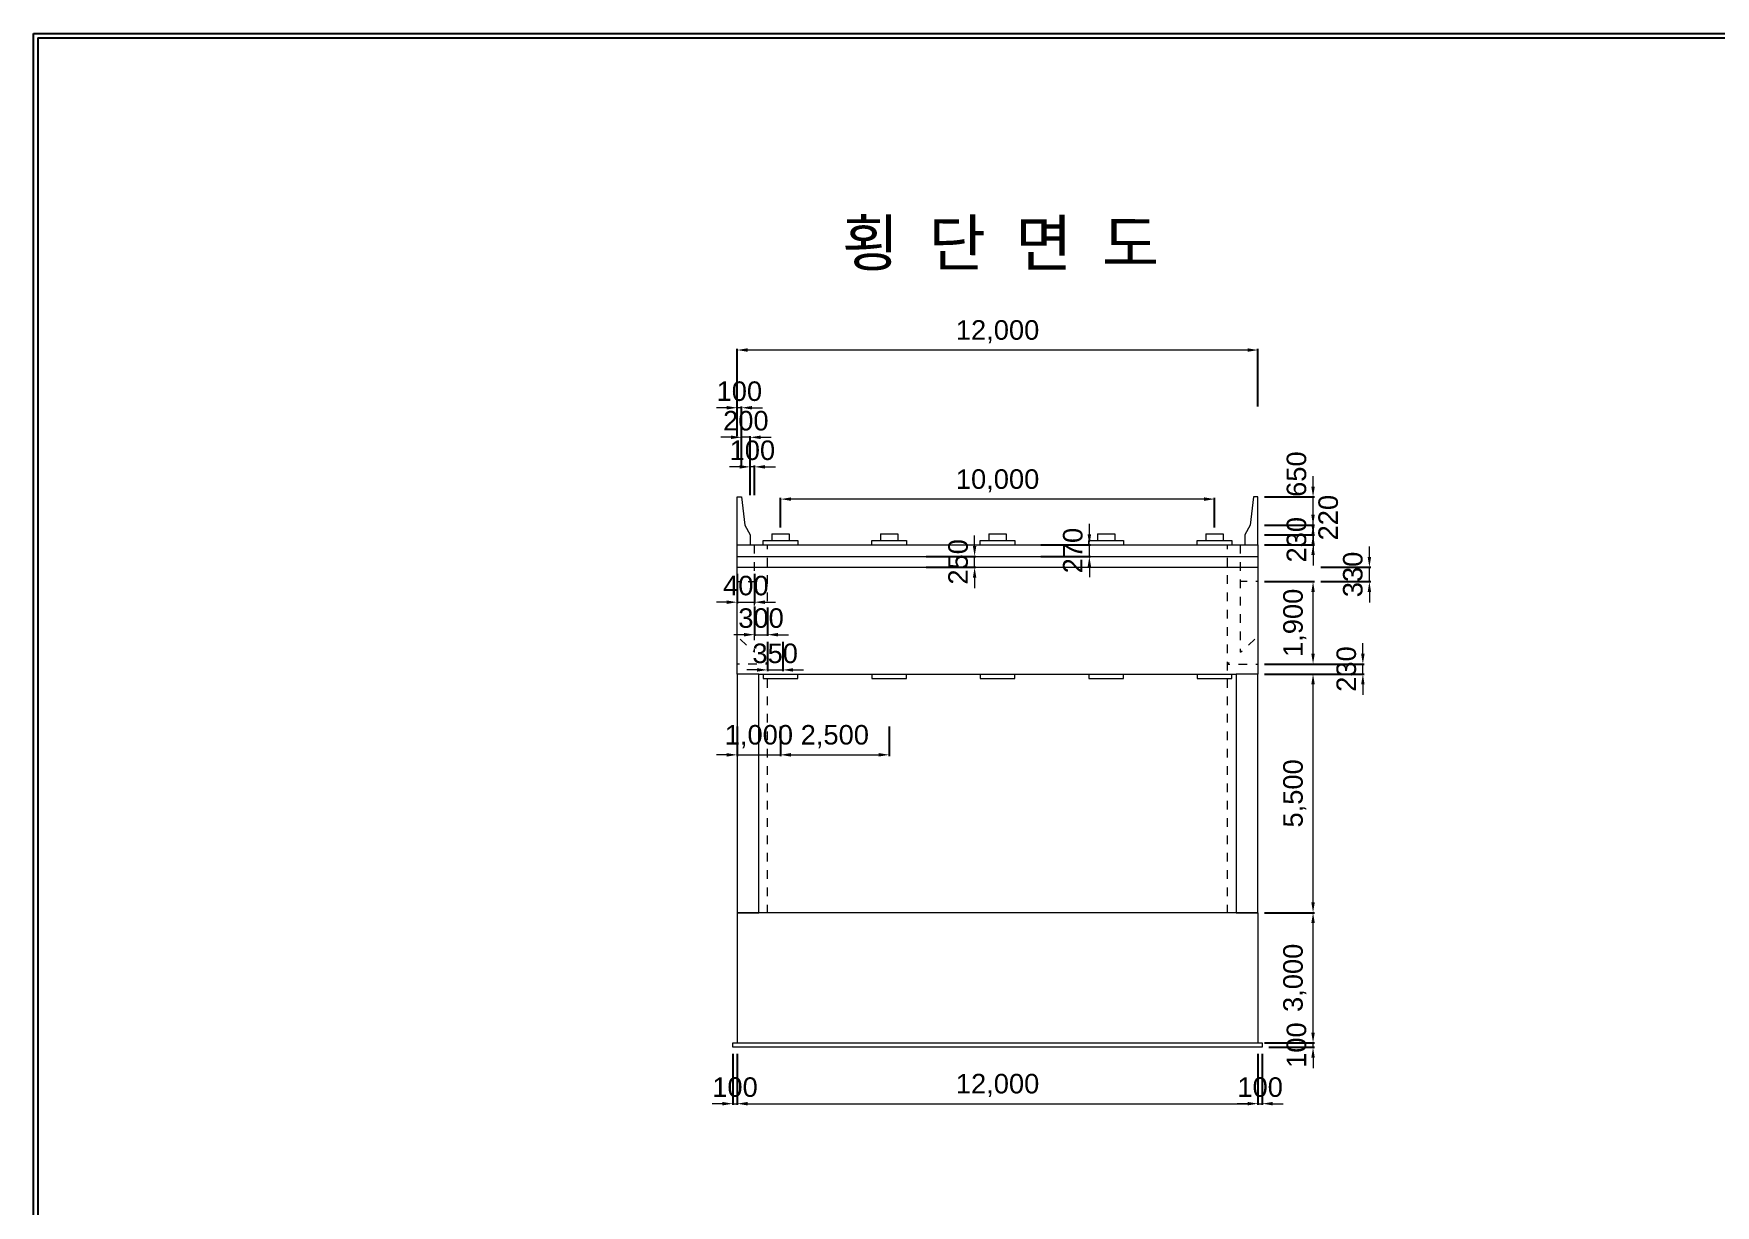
# Model space of a CAD drawing. Header units: metres. Extents: x -5059821 to -4982321, y -15782685 to -15728685.
# Drawn here: x -5059821 to -5021071, y -15755685 to -15728685 of the extents above; entities that cross this region are included whole.
import ezdxf
from ezdxf.enums import TextEntityAlignment as Align

# ---------------------------------------------------------------- set-up
doc = ezdxf.new("R2010")
doc.units = ezdxf.units.M
doc.header["$MEASUREMENT"] = 0
doc.layers.get('Defpoints').update_dxf_attribs({"lineweight": 0})
for name, color, linetype, lineweight in [('A-DIM01', 1, 'Continuous', 0), ('Concrete', 4, 'Continuous', 0), ('Shoe', 5, 'Continuous', 0), ('Text', 3, 'Continuous', 0)]:
    doc.layers.add(name, color=color, linetype=linetype, lineweight=lineweight)
doc.styles.get("Standard").update_dxf_attribs({"font": '', "height": 5})
doc.styles.add('style2', font='arial.ttf')
doc.styles.add('돋움', font='')
doc.styles.get('Standard').set_extended_font_data('GulimChe')
doc.styles.get('돋움').set_extended_font_data('Dotum')
doc.dimstyles.new('DIM01', dxfattribs={"dimtxt": 3.5, "dimasz": 0.8, "dimexe": 2, "dimexo": 10, "dimgap": 1.25, "dimtad": 1, "dimdec": 0, "dimzin": 0, "dimtxsty": '돋움', "dimcen": 0.09, "dimclrd": 1, "dimclre": 1, "dimclrt": 256, "dimadec": 0, "dimazin": 0, "dimtfac": 0.072, "dimtdec": 0, "dimtix": 1, "dimtmove": 2, "dimatfit": 3, "dimfxl": 1, "dimtolj": 1, "dimtzin": 0, "dimlwd": -1, "dimarcsym": 0})

# ---------------------------------------------------------------- blocks, each defined once
blk = doc.blocks.new('*D73')
at = {"layer": 'A-DIM01', "color": 1, "lineweight": -2}
for p, q in [((-5043610, -15744654), (-5043610, -15745334)), ((-5042610, -15744653), (-5042610, -15745334))]:
    blk.add_line(p, q, dxfattribs=at)
at = {"layer": 'A-DIM01', "color": 1}
for p, q in [((-5043850, -15745304), (-5044090, -15745304)), ((-5043610, -15745304), (-5042610, -15745304)), ((-5042370, -15745304), (-5042130, -15745304))]:
    blk.add_line(p, q, dxfattribs=at)
for points in [[(-5043850, -15745264), (-5043850, -15745344), (-5043610, -15745304)], [(-5042370, -15745264), (-5042370, -15745344), (-5042610, -15745304)]]:
    blk.add_solid(points, dxfattribs=at)
at = {"layer": 'Defpoints', "color": 0}
for p in [(-5043610, -15744504), (-5042610, -15744503), (-5042610, -15745304)]:
    blk.add_point(p, dxfattribs=at)
at = {"layer": 'A-DIM01', "color": 7, "insert": (-5043110, -15744883), "char_height": 450, "attachment_point": 5, "style": 'style2'}
blk.add_mtext('\\A1;1,000', dxfattribs=at)
blk = doc.blocks.new('*D75')
at = {"layer": 'A-DIM01', "color": 1, "lineweight": -2}
for p, q in [((-5042610, -15744653), (-5042610, -15745333)), ((-5040110, -15744653), (-5040110, -15745333))]:
    blk.add_line(p, q, dxfattribs=at)
at = {"layer": 'A-DIM01', "color": 1}
blk.add_line((-5042370, -15745303), (-5040350, -15745303), dxfattribs=at)
for points in [[(-5042370, -15745263), (-5042370, -15745343), (-5042610, -15745303)], [(-5040350, -15745263), (-5040350, -15745343), (-5040110, -15745303)]]:
    blk.add_solid(points, dxfattribs=at)
at = {"layer": 'Defpoints', "color": 0}
for p in [(-5042610, -15744503), (-5040110, -15744503), (-5040110, -15745303)]:
    blk.add_point(p, dxfattribs=at)
at = {"layer": 'A-DIM01', "color": 7, "insert": (-5041360, -15744883), "char_height": 450, "attachment_point": 5, "style": 'style2'}
blk.add_mtext('\\A1;2,500', dxfattribs=at)
blk = doc.blocks.new('*D77')
at = {"layer": 'A-DIM01', "color": 1, "lineweight": -2}
for p, q in [((-5042910, -15742697), (-5042910, -15743377)), ((-5042560, -15742697), (-5042560, -15743377))]:
    blk.add_line(p, q, dxfattribs=at)
at = {"layer": 'A-DIM01', "color": 1}
for p, q in [((-5043150, -15743347), (-5043390, -15743347)), ((-5042910, -15743347), (-5042560, -15743347)), ((-5042320, -15743347), (-5042080, -15743347))]:
    blk.add_line(p, q, dxfattribs=at)
for points in [[(-5043150, -15743307), (-5043150, -15743387), (-5042910, -15743347)], [(-5042320, -15743307), (-5042320, -15743387), (-5042560, -15743347)]]:
    blk.add_solid(points, dxfattribs=at)
at = {"layer": 'Defpoints', "color": 0}
for p in [(-5042910, -15742547), (-5042560, -15742547), (-5042560, -15743347)]:
    blk.add_point(p, dxfattribs=at)
at = {"layer": 'A-DIM01', "color": 7, "insert": (-5042735, -15742968), "char_height": 450, "attachment_point": 5, "style": 'style2'}
blk.add_mtext('\\A1;350', dxfattribs=at)
blk = doc.blocks.new('*D79')
at = {"layer": 'A-DIM01', "color": 1, "lineweight": -2}
for p, q in [((-5043210, -15741885), (-5043210, -15742565)), ((-5042910, -15741912), (-5042910, -15742565))]:
    blk.add_line(p, q, dxfattribs=at)
at = {"layer": 'A-DIM01', "color": 1}
for p, q in [((-5043450, -15742535), (-5043690, -15742535)), ((-5043210, -15742535), (-5042910, -15742535)), ((-5042670, -15742535), (-5042430, -15742535))]:
    blk.add_line(p, q, dxfattribs=at)
for points in [[(-5043450, -15742495), (-5043450, -15742575), (-5043210, -15742535)], [(-5042670, -15742495), (-5042670, -15742575), (-5042910, -15742535)]]:
    blk.add_solid(points, dxfattribs=at)
at = {"layer": 'Defpoints', "color": 0}
for p in [(-5043210, -15741735), (-5042910, -15741762), (-5042910, -15742535)]:
    blk.add_point(p, dxfattribs=at)
at = {"layer": 'A-DIM01', "color": 7, "insert": (-5043060, -15742155), "char_height": 450, "attachment_point": 5, "style": 'style2'}
blk.add_mtext('\\A1;300', dxfattribs=at)
blk = doc.blocks.new('*D81')
at = {"layer": 'A-DIM01', "color": 1, "lineweight": -2}
for p, q in [((-5043610, -15741136), (-5043610, -15741816)), ((-5043210, -15741132), (-5043210, -15741816))]:
    blk.add_line(p, q, dxfattribs=at)
at = {"layer": 'A-DIM01', "color": 1}
for p, q in [((-5043850, -15741786), (-5044090, -15741786)), ((-5043610, -15741786), (-5043210, -15741786)), ((-5042970, -15741786), (-5042730, -15741786))]:
    blk.add_line(p, q, dxfattribs=at)
for points in [[(-5043850, -15741746), (-5043850, -15741826), (-5043610, -15741786)], [(-5042970, -15741746), (-5042970, -15741826), (-5043210, -15741786)]]:
    blk.add_solid(points, dxfattribs=at)
at = {"layer": 'Defpoints', "color": 0}
for p in [(-5043610, -15740986), (-5043210, -15740982), (-5043210, -15741786)]:
    blk.add_point(p, dxfattribs=at)
at = {"layer": 'A-DIM01', "color": 7, "insert": (-5043410, -15741406), "char_height": 450, "attachment_point": 5, "style": 'style2'}
blk.add_mtext('\\A1;400', dxfattribs=at)
blk = doc.blocks.new('*D83')
at = {"layer": 'A-DIM01', "color": 1}
for p, q in [((-5043850, -15737306), (-5044090, -15737306)), ((-5043510, -15737306), (-5043610, -15737306)), ((-5043270, -15737306), (-5043030, -15737306))]:
    blk.add_line(p, q, dxfattribs=at)
at = {"layer": 'A-DIM01', "color": 1, "lineweight": -2}
for p, q in [((-5043610, -15737957), (-5043610, -15737276)), ((-5043510, -15737957), (-5043510, -15737276))]:
    blk.add_line(p, q, dxfattribs=at)
at = {"layer": 'A-DIM01', "color": 1}
for points in [[(-5043850, -15737266), (-5043850, -15737346), (-5043610, -15737306)], [(-5043270, -15737266), (-5043270, -15737346), (-5043510, -15737306)]]:
    blk.add_solid(points, dxfattribs=at)
at = {"layer": 'Defpoints', "color": 0}
for p in [(-5043610, -15737306), (-5043610, -15738107), (-5043510, -15738107)]:
    blk.add_point(p, dxfattribs=at)
at = {"layer": 'A-DIM01', "color": 7, "insert": (-5043560, -15736927), "char_height": 450, "attachment_point": 5, "style": 'style2'}
blk.add_mtext('\\A1;100', dxfattribs=at)
blk = doc.blocks.new('*D85')
at = {"layer": 'A-DIM01', "color": 1}
for p, q in [((-5043750, -15737987), (-5043990, -15737987)), ((-5043310, -15737987), (-5043510, -15737987)), ((-5043070, -15737987), (-5042830, -15737987))]:
    blk.add_line(p, q, dxfattribs=at)
at = {"layer": 'A-DIM01', "color": 1, "lineweight": -2}
for p, q in [((-5043510, -15738638), (-5043510, -15737957)), ((-5043310, -15738638), (-5043310, -15737957))]:
    blk.add_line(p, q, dxfattribs=at)
at = {"layer": 'A-DIM01', "color": 1}
for points in [[(-5043750, -15737947), (-5043750, -15738027), (-5043510, -15737987)], [(-5043070, -15737947), (-5043070, -15738027), (-5043310, -15737987)]]:
    blk.add_solid(points, dxfattribs=at)
at = {"layer": 'Defpoints', "color": 0}
for p in [(-5043510, -15737987), (-5043510, -15738788), (-5043310, -15738788)]:
    blk.add_point(p, dxfattribs=at)
at = {"layer": 'A-DIM01', "color": 7, "insert": (-5043410, -15737607), "char_height": 450, "attachment_point": 5, "style": 'style2'}
blk.add_mtext('\\A1;200', dxfattribs=at)
blk = doc.blocks.new('*D87')
at = {"layer": 'A-DIM01', "color": 1}
for p, q in [((-5043550, -15738668), (-5043790, -15738668)), ((-5043210, -15738668), (-5043310, -15738668)), ((-5042970, -15738668), (-5042730, -15738668))]:
    blk.add_line(p, q, dxfattribs=at)
at = {"layer": 'A-DIM01', "color": 1, "lineweight": -2}
for p, q in [((-5043310, -15739318), (-5043310, -15738638)), ((-5043210, -15739318), (-5043210, -15738638))]:
    blk.add_line(p, q, dxfattribs=at)
at = {"layer": 'A-DIM01', "color": 1}
for points in [[(-5043550, -15738628), (-5043550, -15738708), (-5043310, -15738668)], [(-5042970, -15738628), (-5042970, -15738708), (-5043210, -15738668)]]:
    blk.add_solid(points, dxfattribs=at)
at = {"layer": 'Defpoints', "color": 0}
for p in [(-5043310, -15738668), (-5043310, -15739468), (-5043210, -15739468)]:
    blk.add_point(p, dxfattribs=at)
at = {"layer": 'A-DIM01', "color": 7, "insert": (-5043260, -15738288), "char_height": 450, "attachment_point": 5, "style": 'style2'}
blk.add_mtext('\\A1;100', dxfattribs=at)
blk = doc.blocks.new('*D89')
at = {"layer": 'A-DIM01', "color": 1, "lineweight": -2}
for p, q in [((-5043610, -15737276), (-5043610, -15735946)), ((-5031610, -15737275), (-5031610, -15735946))]:
    blk.add_line(p, q, dxfattribs=at)
at = {"layer": 'A-DIM01', "color": 1}
blk.add_line((-5031850, -15735976), (-5043370, -15735976), dxfattribs=at)
for points in [[(-5043370, -15735936), (-5043370, -15736016), (-5043610, -15735976)], [(-5031850, -15735936), (-5031850, -15736016), (-5031610, -15735976)]]:
    blk.add_solid(points, dxfattribs=at)
at = {"layer": 'Defpoints', "color": 0}
for p in [(-5043610, -15735976), (-5043610, -15737426), (-5031610, -15737425)]:
    blk.add_point(p, dxfattribs=at)
at = {"layer": 'A-DIM01', "color": 7, "insert": (-5037610, -15735555), "char_height": 450, "attachment_point": 5, "style": 'style2'}
blk.add_mtext('\\A1;12,000', dxfattribs=at)
blk = doc.blocks.new('*D91')
at = {"layer": 'A-DIM01', "color": 1, "lineweight": -2}
for p, q in [((-5042610, -15740062), (-5042610, -15739381)), ((-5032610, -15740062), (-5032610, -15739381))]:
    blk.add_line(p, q, dxfattribs=at)
at = {"layer": 'A-DIM01', "color": 1}
blk.add_line((-5032850, -15739411), (-5042370, -15739411), dxfattribs=at)
for points in [[(-5042370, -15739371), (-5042370, -15739451), (-5042610, -15739411)], [(-5032850, -15739371), (-5032850, -15739451), (-5032610, -15739411)]]:
    blk.add_solid(points, dxfattribs=at)
at = {"layer": 'Defpoints', "color": 0}
for p in [(-5042610, -15739411), (-5042610, -15740212), (-5032610, -15740212)]:
    blk.add_point(p, dxfattribs=at)
at = {"layer": 'A-DIM01', "color": 7, "insert": (-5037610, -15738991), "char_height": 450, "attachment_point": 5, "style": 'style2'}
blk.add_mtext('\\A1;10,000', dxfattribs=at)
blk = doc.blocks.new('*D93')
at = {"layer": 'A-DIM01', "color": 1, "lineweight": -2}
for p, q in [((-5031460, -15743442), (-5030311, -15743442)), ((-5031460, -15748942), (-5030311, -15748942))]:
    blk.add_line(p, q, dxfattribs=at)
at = {"layer": 'A-DIM01', "color": 1}
blk.add_line((-5030341, -15748702), (-5030341, -15743682), dxfattribs=at)
for points in [[(-5030381, -15743682), (-5030301, -15743682), (-5030341, -15743442)], [(-5030381, -15748702), (-5030301, -15748702), (-5030341, -15748942)]]:
    blk.add_solid(points, dxfattribs=at)
at = {"layer": 'Defpoints', "color": 0}
for p in [(-5031610, -15743442), (-5030341, -15743442), (-5031610, -15748942)]:
    blk.add_point(p, dxfattribs=at)
at = {"layer": 'A-DIM01', "color": 7, "insert": (-5030762, -15746192), "char_height": 450, "attachment_point": 5, "rotation": 90, "style": 'style2'}
blk.add_mtext('\\A1;5,500', dxfattribs=at)
blk = doc.blocks.new('*D95')
at = {"layer": 'A-DIM01', "color": 1}
for p, q in [((-5029193, -15742972), (-5029193, -15742732)), ((-5029193, -15743442), (-5029193, -15743212)), ((-5029193, -15743682), (-5029193, -15743922))]:
    blk.add_line(p, q, dxfattribs=at)
at = {"layer": 'A-DIM01', "color": 1, "lineweight": -2}
for p, q in [((-5030311, -15743212), (-5029163, -15743212)), ((-5030311, -15743442), (-5029163, -15743442))]:
    blk.add_line(p, q, dxfattribs=at)
at = {"layer": 'A-DIM01', "color": 1}
for points in [[(-5029233, -15742972), (-5029153, -15742972), (-5029193, -15743212)], [(-5029233, -15743682), (-5029153, -15743682), (-5029193, -15743442)]]:
    blk.add_solid(points, dxfattribs=at)
at = {"layer": 'Defpoints', "color": 0}
for p in [(-5030461, -15743212), (-5029193, -15743212), (-5030461, -15743442)]:
    blk.add_point(p, dxfattribs=at)
at = {"layer": 'A-DIM01', "color": 7, "insert": (-5029573, -15743327), "char_height": 450, "attachment_point": 5, "rotation": 90, "style": 'style2'}
blk.add_mtext('\\A1;230', dxfattribs=at)
blk = doc.blocks.new('*D97')
at = {"layer": 'A-DIM01', "color": 1, "lineweight": -2}
for p, q in [((-5031460, -15741312), (-5030311, -15741312)), ((-5031460, -15743212), (-5030311, -15743212))]:
    blk.add_line(p, q, dxfattribs=at)
at = {"layer": 'A-DIM01', "color": 1}
blk.add_line((-5030341, -15742972), (-5030341, -15741552), dxfattribs=at)
for points in [[(-5030381, -15741552), (-5030301, -15741552), (-5030341, -15741312)], [(-5030381, -15742972), (-5030301, -15742972), (-5030341, -15743212)]]:
    blk.add_solid(points, dxfattribs=at)
at = {"layer": 'Defpoints', "color": 0}
for p in [(-5031610, -15741312), (-5030341, -15741312), (-5031610, -15743212)]:
    blk.add_point(p, dxfattribs=at)
at = {"layer": 'A-DIM01', "color": 7, "insert": (-5030762, -15742262), "char_height": 450, "attachment_point": 5, "rotation": 90, "style": 'style2'}
blk.add_mtext('\\A1;1,900', dxfattribs=at)
blk = doc.blocks.new('*D99')
at = {"layer": 'A-DIM01', "color": 1, "lineweight": -2}
for p, q in [((-5031460, -15748942), (-5030311, -15748942)), ((-5031460, -15751942), (-5030311, -15751942))]:
    blk.add_line(p, q, dxfattribs=at)
at = {"layer": 'A-DIM01', "color": 1}
blk.add_line((-5030341, -15751702), (-5030341, -15749182), dxfattribs=at)
for points in [[(-5030381, -15749182), (-5030301, -15749182), (-5030341, -15748942)], [(-5030381, -15751702), (-5030301, -15751702), (-5030341, -15751942)]]:
    blk.add_solid(points, dxfattribs=at)
at = {"layer": 'Defpoints', "color": 0}
for p in [(-5031610, -15748942), (-5030341, -15748942), (-5031610, -15751942)]:
    blk.add_point(p, dxfattribs=at)
at = {"layer": 'A-DIM01', "color": 7, "insert": (-5030762, -15750442), "char_height": 450, "attachment_point": 5, "rotation": 90, "style": 'style2'}
blk.add_mtext('\\A1;3,000', dxfattribs=at)
blk = doc.blocks.new('*D101')
at = {"layer": 'A-DIM01', "color": 1}
for p, q in [((-5030341, -15751702), (-5030341, -15751462)), ((-5030341, -15752042), (-5030341, -15751942)), ((-5030341, -15752282), (-5030341, -15752522))]:
    blk.add_line(p, q, dxfattribs=at)
at = {"layer": 'A-DIM01', "color": 1, "lineweight": -2}
for p, q in [((-5031360, -15751942), (-5030311, -15751942)), ((-5031360, -15752042), (-5030311, -15752042))]:
    blk.add_line(p, q, dxfattribs=at)
at = {"layer": 'A-DIM01', "color": 1}
for points in [[(-5030381, -15751702), (-5030301, -15751702), (-5030341, -15751942)], [(-5030381, -15752282), (-5030301, -15752282), (-5030341, -15752042)]]:
    blk.add_solid(points, dxfattribs=at)
at = {"layer": 'Defpoints', "color": 0}
for p in [(-5031510, -15751942), (-5031510, -15752042), (-5030341, -15751942)]:
    blk.add_point(p, dxfattribs=at)
at = {"layer": 'A-DIM01', "color": 7, "insert": (-5030721, -15751992), "char_height": 450, "attachment_point": 5, "rotation": 90, "style": 'style2'}
blk.add_mtext('\\A1;100', dxfattribs=at)
blk = doc.blocks.new('*D103')
at = {"layer": 'A-DIM01', "color": 1, "lineweight": -2}
for p, q in [((-5043710, -15752192), (-5043710, -15753372)), ((-5043610, -15752192), (-5043610, -15753372))]:
    blk.add_line(p, q, dxfattribs=at)
at = {"layer": 'A-DIM01', "color": 1}
for p, q in [((-5043950, -15753342), (-5044190, -15753342)), ((-5043710, -15753342), (-5043610, -15753342)), ((-5043370, -15753342), (-5043130, -15753342))]:
    blk.add_line(p, q, dxfattribs=at)
for points in [[(-5043950, -15753302), (-5043950, -15753382), (-5043710, -15753342)], [(-5043370, -15753302), (-5043370, -15753382), (-5043610, -15753342)]]:
    blk.add_solid(points, dxfattribs=at)
at = {"layer": 'Defpoints', "color": 0}
for p in [(-5043710, -15752042), (-5043610, -15752042), (-5043610, -15753342)]:
    blk.add_point(p, dxfattribs=at)
at = {"layer": 'A-DIM01', "color": 7, "insert": (-5043660, -15752963), "char_height": 450, "attachment_point": 5, "style": 'style2'}
blk.add_mtext('\\A1;100', dxfattribs=at)
blk = doc.blocks.new('*D105')
at = {"layer": 'A-DIM01', "color": 1, "lineweight": -2}
for p, q in [((-5031610, -15752192), (-5031610, -15753372)), ((-5031510, -15752192), (-5031510, -15753372))]:
    blk.add_line(p, q, dxfattribs=at)
at = {"layer": 'A-DIM01', "color": 1}
for p, q in [((-5031850, -15753342), (-5032090, -15753342)), ((-5031610, -15753342), (-5031510, -15753342)), ((-5031270, -15753342), (-5031030, -15753342))]:
    blk.add_line(p, q, dxfattribs=at)
for points in [[(-5031850, -15753302), (-5031850, -15753382), (-5031610, -15753342)], [(-5031270, -15753302), (-5031270, -15753382), (-5031510, -15753342)]]:
    blk.add_solid(points, dxfattribs=at)
at = {"layer": 'Defpoints', "color": 0}
for p in [(-5031610, -15752042), (-5031510, -15752042), (-5031510, -15753342)]:
    blk.add_point(p, dxfattribs=at)
at = {"layer": 'A-DIM01', "color": 7, "insert": (-5031560, -15752963), "char_height": 450, "attachment_point": 5, "style": 'style2'}
blk.add_mtext('\\A1;100', dxfattribs=at)
blk = doc.blocks.new('*D107')
at = {"layer": 'A-DIM01', "color": 1, "lineweight": -2}
for p, q in [((-5043610, -15752192), (-5043610, -15753372)), ((-5031610, -15752192), (-5031610, -15753372))]:
    blk.add_line(p, q, dxfattribs=at)
at = {"layer": 'A-DIM01', "color": 1}
blk.add_line((-5043370, -15753342), (-5031850, -15753342), dxfattribs=at)
for points in [[(-5043370, -15753302), (-5043370, -15753382), (-5043610, -15753342)], [(-5031850, -15753302), (-5031850, -15753382), (-5031610, -15753342)]]:
    blk.add_solid(points, dxfattribs=at)
at = {"layer": 'Defpoints', "color": 0}
for p in [(-5043610, -15752042), (-5031610, -15752042), (-5031610, -15753342)]:
    blk.add_point(p, dxfattribs=at)
at = {"layer": 'A-DIM01', "color": 7, "insert": (-5037610, -15752922), "char_height": 450, "attachment_point": 5, "style": 'style2'}
blk.add_mtext('\\A1;12,000', dxfattribs=at)
blk = doc.blocks.new('*D109')
at = {"layer": 'A-DIM01', "color": 1}
for p, q in [((-5029043, -15740742), (-5029043, -15740502)), ((-5029043, -15741312), (-5029043, -15740982)), ((-5029043, -15741552), (-5029043, -15741792))]:
    blk.add_line(p, q, dxfattribs=at)
at = {"layer": 'A-DIM01', "color": 1, "lineweight": -2}
for p, q in [((-5030161, -15740982), (-5029013, -15740982)), ((-5030161, -15741312), (-5029013, -15741312))]:
    blk.add_line(p, q, dxfattribs=at)
at = {"layer": 'A-DIM01', "color": 1}
for points in [[(-5029083, -15740742), (-5029003, -15740742), (-5029043, -15740982)], [(-5029083, -15741552), (-5029003, -15741552), (-5029043, -15741312)]]:
    blk.add_solid(points, dxfattribs=at)
at = {"layer": 'Defpoints', "color": 0}
for p in [(-5030311, -15740982), (-5029043, -15740982), (-5030311, -15741312)]:
    blk.add_point(p, dxfattribs=at)
at = {"layer": 'A-DIM01', "color": 7, "insert": (-5029423, -15741147), "char_height": 450, "attachment_point": 5, "rotation": 90, "style": 'style2'}
blk.add_mtext('\\A1;330', dxfattribs=at)
blk = doc.blocks.new('*D111')
at = {"layer": 'A-DIM01', "color": 1}
for p, q in [((-5030341, -15739992), (-5030341, -15739752)), ((-5030341, -15740462), (-5030341, -15740232)), ((-5030341, -15740702), (-5030341, -15740942))]:
    blk.add_line(p, q, dxfattribs=at)
at = {"layer": 'A-DIM01', "color": 1, "lineweight": -2}
for p, q in [((-5031460, -15740232), (-5030311, -15740232)), ((-5031460, -15740462), (-5030311, -15740462))]:
    blk.add_line(p, q, dxfattribs=at)
at = {"layer": 'A-DIM01', "color": 1}
for points in [[(-5030381, -15739992), (-5030301, -15739992), (-5030341, -15740232)], [(-5030381, -15740702), (-5030301, -15740702), (-5030341, -15740462)]]:
    blk.add_solid(points, dxfattribs=at)
at = {"layer": 'Defpoints', "color": 0}
for p in [(-5031610, -15740232), (-5030341, -15740232), (-5031610, -15740462)]:
    blk.add_point(p, dxfattribs=at)
at = {"layer": 'A-DIM01', "color": 7, "insert": (-5030721, -15740347), "char_height": 450, "attachment_point": 5, "rotation": 90, "style": 'style2'}
blk.add_mtext('\\A1;230', dxfattribs=at)
blk = doc.blocks.new('*D113')
at = {"layer": 'A-DIM01', "color": 1}
for p, q in [((-5030341, -15739772), (-5030341, -15739532)), ((-5030341, -15740232), (-5030341, -15740012)), ((-5030341, -15740472), (-5030341, -15740712))]:
    blk.add_line(p, q, dxfattribs=at)
at = {"layer": 'A-DIM01', "color": 1, "lineweight": -2}
for p, q in [((-5031460, -15740012), (-5030311, -15740012)), ((-5031460, -15740232), (-5030311, -15740232))]:
    blk.add_line(p, q, dxfattribs=at)
at = {"layer": 'A-DIM01', "color": 1}
for points in [[(-5030381, -15739772), (-5030301, -15739772), (-5030341, -15740012)], [(-5030381, -15740472), (-5030301, -15740472), (-5030341, -15740232)]]:
    blk.add_solid(points, dxfattribs=at)
at = {"layer": 'Defpoints', "color": 0}
for p in [(-5031610, -15740012), (-5031610, -15740232), (-5030341, -15740012)]:
    blk.add_point(p, dxfattribs=at)
at = {"layer": 'A-DIM01', "color": 7, "insert": (-5029990, -15739838), "char_height": 450, "attachment_point": 5, "rotation": 90, "style": 'style2'}
blk.add_mtext('\\A1;220', dxfattribs=at)
blk = doc.blocks.new('*D115')
at = {"layer": 'A-DIM01', "color": 1}
for p, q in [((-5030341, -15739122), (-5030341, -15738882)), ((-5030341, -15740012), (-5030341, -15739362)), ((-5030341, -15740252), (-5030341, -15740492))]:
    blk.add_line(p, q, dxfattribs=at)
at = {"layer": 'A-DIM01', "color": 1, "lineweight": -2}
for p, q in [((-5031460, -15739362), (-5030311, -15739362)), ((-5031460, -15740012), (-5030311, -15740012))]:
    blk.add_line(p, q, dxfattribs=at)
at = {"layer": 'A-DIM01', "color": 1}
for points in [[(-5030381, -15739122), (-5030301, -15739122), (-5030341, -15739362)], [(-5030381, -15740252), (-5030301, -15740252), (-5030341, -15740012)]]:
    blk.add_solid(points, dxfattribs=at)
at = {"layer": 'Defpoints', "color": 0}
for p in [(-5031610, -15739362), (-5030341, -15739362), (-5031610, -15740012)]:
    blk.add_point(p, dxfattribs=at)
at = {"layer": 'A-DIM01', "color": 7, "insert": (-5030721, -15738835), "char_height": 450, "attachment_point": 5, "rotation": 90, "style": 'style2'}
blk.add_mtext('\\A1;650', dxfattribs=at)
blk = doc.blocks.new('*D117')
at = {"layer": 'A-DIM01', "color": 1}
for p, q in [((-5038139, -15740492), (-5038139, -15740252)), ((-5038139, -15740982), (-5038139, -15740732)), ((-5038139, -15741222), (-5038139, -15741462))]:
    blk.add_line(p, q, dxfattribs=at)
at = {"layer": 'A-DIM01', "color": 1, "lineweight": -2}
for p, q in [((-5039257, -15740732), (-5038109, -15740732)), ((-5039257, -15740982), (-5038109, -15740982))]:
    blk.add_line(p, q, dxfattribs=at)
at = {"layer": 'A-DIM01', "color": 1}
for points in [[(-5038179, -15740492), (-5038099, -15740492), (-5038139, -15740732)], [(-5038179, -15741222), (-5038099, -15741222), (-5038139, -15740982)]]:
    blk.add_solid(points, dxfattribs=at)
at = {"layer": 'Defpoints', "color": 0}
for p in [(-5039407, -15740732), (-5039407, -15740982), (-5038139, -15740732)]:
    blk.add_point(p, dxfattribs=at)
at = {"layer": 'A-DIM01', "color": 7, "insert": (-5038518, -15740857), "char_height": 450, "attachment_point": 5, "rotation": 90, "style": 'style2'}
blk.add_mtext('\\A1;250', dxfattribs=at)
blk = doc.blocks.new('*D119')
at = {"layer": 'A-DIM01', "color": 1}
for p, q in [((-5035495, -15740222), (-5035495, -15739982)), ((-5035495, -15740732), (-5035495, -15740462)), ((-5035495, -15740972), (-5035495, -15741212))]:
    blk.add_line(p, q, dxfattribs=at)
at = {"layer": 'A-DIM01', "color": 1, "lineweight": -2}
for p, q in [((-5036613, -15740462), (-5035465, -15740462)), ((-5036613, -15740732), (-5035465, -15740732))]:
    blk.add_line(p, q, dxfattribs=at)
at = {"layer": 'A-DIM01', "color": 1}
for points in [[(-5035535, -15740222), (-5035455, -15740222), (-5035495, -15740462)], [(-5035535, -15740972), (-5035455, -15740972), (-5035495, -15740732)]]:
    blk.add_solid(points, dxfattribs=at)
at = {"layer": 'Defpoints', "color": 0}
for p in [(-5036763, -15740462), (-5035495, -15740462), (-5036763, -15740732)]:
    blk.add_point(p, dxfattribs=at)
at = {"layer": 'A-DIM01', "color": 7, "insert": (-5035875, -15740597), "char_height": 450, "attachment_point": 5, "rotation": 90, "style": 'style2'}
blk.add_mtext('\\A1;270', dxfattribs=at)

msp = doc.modelspace()

# ---------------------------------------------------------------- linework, layer by layer
for p, q in [((-5059820.9, -15782685), (-5059820.9, -15728685)), ((-5059820.9, -15728685), (-4982320.9, -15728685)), ((-5059720.9, -15728785), (-5059720.9, -15782585)), ((-5059720.9, -15728785), (-4982420.9, -15728785))]:
    msp.add_line(p, q)
at = {"layer": 'Concrete'}
for p, q in [((-5043609.9, -15739362.1), (-5043509.9, -15739362.1)), ((-5043609.9, -15740462.1), (-5043609.9, -15739362.1)), ((-5043509.9, -15739362.1), (-5043429.9, -15740012.1)), ((-5031709.9, -15739362.1), (-5031789.9, -15740012.1)), ((-5031609.9, -15739362.1), (-5031709.9, -15739362.1)), ((-5031609.9, -15740462.1), (-5031609.9, -15739362.1)), ((-5043429.9, -15740012.1), (-5043309.9, -15740232.1)), ((-5043309.9, -15740232.1), (-5043309.9, -15740462.1)), ((-5031789.9, -15740012.1), (-5031909.9, -15740232.1)), ((-5031909.9, -15740232.1), (-5031909.9, -15740462.1)), ((-5043609.9, -15743442.1), (-5043609.9, -15740462.1)), ((-5043609.9, -15740462.1), (-5031609.9, -15740462.1)), ((-5043209.9, -15740662.1), (-5043209.9, -15740462.1)), ((-5042909.9, -15740562.1), (-5042909.9, -15740462.1)), ((-5032309.9, -15740562.1), (-5032309.9, -15740462.1)), ((-5032009.9, -15740662.1), (-5032009.9, -15740462.1)), ((-5031609.9, -15740462.1), (-5031609.9, -15743442.1)), ((-5043609.9, -15740732.1), (-5031609.9, -15740732.1)), ((-5043609.9, -15740982.1), (-5031609.9, -15740982.1)), ((-5043209.9, -15741062.1), (-5043209.9, -15740862.1)), ((-5042909.9, -15740962.1), (-5042909.9, -15740762.1)), ((-5032309.9, -15740962.1), (-5032309.9, -15740762.1)), ((-5032009.9, -15741062.1), (-5032009.9, -15740862.1)), ((-5043609.9, -15741312.1), (-5043559.9, -15741312.1)), ((-5043359.9, -15741312.1), (-5043209.9, -15741312.1)), ((-5043209.9, -15741462.1), (-5043209.9, -15741262.1)), ((-5042909.9, -15741362.1), (-5042909.9, -15741162.1)), ((-5032309.9, -15741362.1), (-5032309.9, -15741162.1)), ((-5032009.9, -15741462.1), (-5032009.9, -15741262.1)), ((-5031859.9, -15741312.1), (-5032009.9, -15741312.1)), ((-5031609.9, -15741312.1), (-5031659.9, -15741312.1)), ((-5043209.9, -15741862.1), (-5043209.9, -15741662.1)), ((-5042909.9, -15741762.1), (-5042909.9, -15741562.1)), ((-5032309.9, -15741762.1), (-5032309.9, -15741562.1)), ((-5032009.9, -15741862.1), (-5032009.9, -15741662.1)), ((-5043209.9, -15742262.1), (-5043209.9, -15742062.1)), ((-5043209.9, -15742262.1), (-5043209.9, -15742062.1)), ((-5043209.9, -15742262.1), (-5043209.9, -15742062.1)), ((-5043209.9, -15742262.1), (-5043209.9, -15742062.1)), ((-5042909.9, -15742162.1), (-5042909.9, -15741962.1)), ((-5032309.9, -15742162.1), (-5032309.9, -15741962.1)), ((-5032009.9, -15742262.1), (-5032009.9, -15742062.1)), ((-5032009.9, -15742262.1), (-5032009.9, -15742062.1)), ((-5032009.9, -15742262.1), (-5032009.9, -15742062.1)), ((-5032009.9, -15742262.1), (-5032009.9, -15742062.1)), ((-5043209.9, -15742662.1), (-5043209.9, -15742462.1)), ((-5043209.9, -15742662.1), (-5043209.9, -15742462.1)), ((-5043209.9, -15742662.1), (-5043209.9, -15742462.1)), ((-5043209.9, -15742662.1), (-5043209.9, -15742462.1)), ((-5042909.9, -15742562.1), (-5042909.9, -15742362.1)), ((-5042909.9, -15742562.1), (-5042909.9, -15742362.1)), ((-5042909.9, -15742562.1), (-5042909.9, -15742362.1)), ((-5042909.9, -15742562.1), (-5042909.9, -15742362.1)), ((-5032309.9, -15742562.1), (-5032309.9, -15742362.1)), ((-5032309.9, -15742562.1), (-5032309.9, -15742362.1)), ((-5032309.9, -15742562.1), (-5032309.9, -15742362.1)), ((-5032309.9, -15742562.1), (-5032309.9, -15742362.1)), ((-5032009.9, -15742662.1), (-5032009.9, -15742462.1)), ((-5032009.9, -15742662.1), (-5032009.9, -15742462.1)), ((-5032009.9, -15742662.1), (-5032009.9, -15742462.1)), ((-5032009.9, -15742662.1), (-5032009.9, -15742462.1)), ((-5043391.9, -15742776), (-5043540.2, -15742641.8)), ((-5043209.9, -15742940.7), (-5043243.6, -15742910.2)), ((-5043209.9, -15742940.7), (-5043209.9, -15742862.1)), ((-5043209.9, -15742940.7), (-5043209.9, -15742862.1)), ((-5043209.9, -15742940.7), (-5043209.9, -15742862.1)), ((-5043209.9, -15742940.7), (-5043209.9, -15742862.1)), ((-5042909.9, -15742962.1), (-5042909.9, -15742762.1)), ((-5042909.9, -15742962.1), (-5042909.9, -15742762.1)), ((-5042909.9, -15742962.1), (-5042909.9, -15742762.1)), ((-5042909.9, -15742962.1), (-5042909.9, -15742762.1)), ((-5032309.9, -15742962.1), (-5032309.9, -15742762.1)), ((-5032309.9, -15742962.1), (-5032309.9, -15742762.1)), ((-5032309.9, -15742962.1), (-5032309.9, -15742762.1)), ((-5032309.9, -15742962.1), (-5032309.9, -15742762.1)), ((-5032009.9, -15742940.7), (-5032009.9, -15742862.1)), ((-5032009.9, -15742940.7), (-5032009.9, -15742862.1)), ((-5032009.9, -15742940.7), (-5032009.9, -15742862.1)), ((-5032009.9, -15742940.7), (-5032009.9, -15742862.1)), ((-5032009.9, -15742940.7), (-5031976.2, -15742910.2)), ((-5031827.9, -15742776), (-5031679.6, -15742641.8)), ((-5043559.9, -15743212.1), (-5043609.9, -15743212.1)), ((-5043559.9, -15743212.1), (-5043609.9, -15743212.1)), ((-5043559.9, -15743212.1), (-5043609.9, -15743212.1)), ((-5043559.9, -15743212.1), (-5043609.9, -15743212.1)), ((-5043159.9, -15743212.1), (-5043359.9, -15743212.1)), ((-5043159.9, -15743212.1), (-5043359.9, -15743212.1)), ((-5043159.9, -15743212.1), (-5043359.9, -15743212.1)), ((-5043159.9, -15743212.1), (-5043359.9, -15743212.1)), ((-5042909.9, -15743212.1), (-5042959.9, -15743212.1)), ((-5042909.9, -15743212.1), (-5042959.9, -15743212.1)), ((-5042909.9, -15743212.1), (-5042959.9, -15743212.1)), ((-5042909.9, -15743212.1), (-5042959.9, -15743212.1)), ((-5042909.9, -15743212.1), (-5042946.9, -15743178.6)), ((-5042909.9, -15743362.1), (-5042909.9, -15743162.1)), ((-5042909.9, -15743362.1), (-5042909.9, -15743162.1)), ((-5042909.9, -15743362.1), (-5042909.9, -15743162.1)), ((-5042909.9, -15743362.1), (-5042909.9, -15743162.1)), ((-5032309.9, -15743362.1), (-5032309.9, -15743162.1)), ((-5032309.9, -15743362.1), (-5032309.9, -15743162.1)), ((-5032309.9, -15743362.1), (-5032309.9, -15743162.1)), ((-5032309.9, -15743362.1), (-5032309.9, -15743162.1)), ((-5032309.9, -15743212.1), (-5032272.8, -15743178.6)), ((-5032309.9, -15743212.1), (-5032259.9, -15743212.1)), ((-5032309.9, -15743212.1), (-5032259.9, -15743212.1)), ((-5032309.9, -15743212.1), (-5032259.9, -15743212.1)), ((-5032309.9, -15743212.1), (-5032259.9, -15743212.1)), ((-5032059.9, -15743212.1), (-5031859.9, -15743212.1)), ((-5032059.9, -15743212.1), (-5031859.9, -15743212.1)), ((-5032059.9, -15743212.1), (-5031859.9, -15743212.1)), ((-5032059.9, -15743212.1), (-5031859.9, -15743212.1)), ((-5031659.9, -15743212.1), (-5031609.9, -15743212.1)), ((-5031659.9, -15743212.1), (-5031609.9, -15743212.1)), ((-5031659.9, -15743212.1), (-5031609.9, -15743212.1)), ((-5031659.9, -15743212.1), (-5031609.9, -15743212.1)), ((-5043109.9, -15743442.1), (-5043609.9, -15743442.1)), ((-5043609.9, -15743442.1), (-5043609.9, -15748942.1)), ((-5043109.9, -15748942.1), (-5043109.9, -15743442.1)), ((-5043109.9, -15743442.1), (-5032109.9, -15743442.1)), ((-5043009.9, -15743442.1), (-5043009.9, -15743542.1)), ((-5043009.9, -15743542.1), (-5042209.9, -15743542.1)), ((-5042909.9, -15743762.1), (-5042909.9, -15743562.1)), ((-5042209.9, -15743542.1), (-5042209.9, -15743442.1)), ((-5040509.9, -15743442.1), (-5040509.9, -15743542.1)), ((-5040509.9, -15743542.1), (-5039709.9, -15743542.1)), ((-5039709.9, -15743542.1), (-5039709.9, -15743442.1)), ((-5038009.9, -15743442.1), (-5038009.9, -15743542.1)), ((-5038009.9, -15743542.1), (-5037209.9, -15743542.1)), ((-5037209.9, -15743542.1), (-5037209.9, -15743442.1)), ((-5035509.9, -15743442.1), (-5035509.9, -15743542.1)), ((-5035509.9, -15743542.1), (-5034709.9, -15743542.1)), ((-5034709.9, -15743542.1), (-5034709.9, -15743442.1)), ((-5033009.9, -15743442.1), (-5033009.9, -15743542.1)), ((-5033009.9, -15743542.1), (-5032209.9, -15743542.1)), ((-5032309.9, -15743762.1), (-5032309.9, -15743562.1)), ((-5032209.9, -15743542.1), (-5032209.9, -15743442.1)), ((-5032109.9, -15743442.1), (-5032109.9, -15748942.1)), ((-5031609.9, -15743442.1), (-5032109.9, -15743442.1)), ((-5031609.9, -15748942.1), (-5031609.9, -15743442.1)), ((-5042909.9, -15744162.1), (-5042909.9, -15743962.1)), ((-5032309.9, -15744162.1), (-5032309.9, -15743962.1)), ((-5042909.9, -15744562.1), (-5042909.9, -15744362.1)), ((-5032309.9, -15744562.1), (-5032309.9, -15744362.1)), ((-5042909.9, -15744962.1), (-5042909.9, -15744762.1)), ((-5032309.9, -15744962.1), (-5032309.9, -15744762.1)), ((-5042909.9, -15745362.1), (-5042909.9, -15745162.1)), ((-5032309.9, -15745362.1), (-5032309.9, -15745162.1)), ((-5042909.9, -15745762.1), (-5042909.9, -15745562.1)), ((-5032309.9, -15745762.1), (-5032309.9, -15745562.1)), ((-5042909.9, -15746162.1), (-5042909.9, -15745962.1)), ((-5032309.9, -15746162.1), (-5032309.9, -15745962.1)), ((-5042909.9, -15746562.1), (-5042909.9, -15746362.1)), ((-5032309.9, -15746562.1), (-5032309.9, -15746362.1)), ((-5042909.9, -15746962.1), (-5042909.9, -15746762.1)), ((-5032309.9, -15746962.1), (-5032309.9, -15746762.1)), ((-5042909.9, -15747362.1), (-5042909.9, -15747162.1)), ((-5032309.9, -15747362.1), (-5032309.9, -15747162.1)), ((-5042909.9, -15747762.1), (-5042909.9, -15747562.1)), ((-5032309.9, -15747762.1), (-5032309.9, -15747562.1)), ((-5042909.9, -15748162.1), (-5042909.9, -15747962.1)), ((-5032309.9, -15748162.1), (-5032309.9, -15747962.1)), ((-5042909.9, -15748562.1), (-5042909.9, -15748362.1)), ((-5032309.9, -15748562.1), (-5032309.9, -15748362.1)), ((-5042909.9, -15748942.1), (-5042909.9, -15748762.1)), ((-5032309.9, -15748942.1), (-5032309.9, -15748762.1)), ((-5031609.9, -15748942.1), (-5043609.9, -15748942.1)), ((-5043609.9, -15748942.1), (-5043609.9, -15751942.1)), ((-5043609.9, -15748942.1), (-5043109.9, -15748942.1)), ((-5032109.9, -15748942.1), (-5043109.9, -15748942.1)), ((-5032109.9, -15748942.1), (-5031609.9, -15748942.1)), ((-5031609.9, -15748942.1), (-5031609.9, -15751942.1)), ((-5043709.9, -15751942.1), (-5031509.9, -15751942.1)), ((-5043709.9, -15752042.1), (-5043709.9, -15751942.1)), ((-5031509.9, -15752042.1), (-5043709.9, -15752042.1)), ((-5031509.9, -15751942.1), (-5031509.9, -15752042.1))]:
    msp.add_line(p, q, dxfattribs=at)
at = {"layer": 'Shoe'}
for p, q in [((-5042809.9, -15740212.1), (-5042409.9, -15740212.1)), ((-5042809.9, -15740212.1), (-5042809.9, -15740362.1)), ((-5042409.9, -15740212.1), (-5042409.9, -15740362.1)), ((-5040309.9, -15740212.1), (-5039909.9, -15740212.1)), ((-5040309.9, -15740212.1), (-5040309.9, -15740362.1)), ((-5039909.9, -15740212.1), (-5039909.9, -15740362.1)), ((-5037809.9, -15740212.1), (-5037409.9, -15740212.1)), ((-5037809.9, -15740212.1), (-5037809.9, -15740362.1)), ((-5037409.9, -15740212.1), (-5037409.9, -15740362.1)), ((-5035309.9, -15740212.1), (-5034909.9, -15740212.1)), ((-5035309.9, -15740212.1), (-5035309.9, -15740362.1)), ((-5034909.9, -15740212.1), (-5034909.9, -15740362.1)), ((-5032809.9, -15740212.1), (-5032409.9, -15740212.1)), ((-5032809.9, -15740212.1), (-5032809.9, -15740362.1)), ((-5032409.9, -15740212.1), (-5032409.9, -15740362.1)), ((-5043009.9, -15740462.1), (-5043009.9, -15740362.1)), ((-5043009.9, -15740362.1), (-5042209.9, -15740362.1)), ((-5042209.9, -15740362.1), (-5042209.9, -15740462.1)), ((-5040509.9, -15740462.1), (-5040509.9, -15740362.1)), ((-5040509.9, -15740362.1), (-5039709.9, -15740362.1)), ((-5039709.9, -15740362.1), (-5039709.9, -15740462.1)), ((-5038009.9, -15740462.1), (-5038009.9, -15740362.1)), ((-5038009.9, -15740362.1), (-5037209.9, -15740362.1)), ((-5037209.9, -15740362.1), (-5037209.9, -15740462.1)), ((-5035509.9, -15740462.1), (-5035509.9, -15740362.1)), ((-5035509.9, -15740362.1), (-5034709.9, -15740362.1)), ((-5034709.9, -15740362.1), (-5034709.9, -15740462.1)), ((-5033009.9, -15740462.1), (-5033009.9, -15740362.1)), ((-5033009.9, -15740362.1), (-5032209.9, -15740362.1)), ((-5032209.9, -15740362.1), (-5032209.9, -15740462.1))]:
    msp.add_line(p, q, dxfattribs=at)

# ---------------------------------------------------------------- texts
at = {"layer": 'Text'}
msp.add_text('횡 단 면 도', height=1050, rotation=359.93921, dxfattribs=at).set_placement((-5037544.2, -15734036.8), align=Align.CENTER)

# ---------------------------------------------------------------- dimensions: what is measured, and where the dimension line sits
at = {"layer": 'A-DIM01', "color": 1}
for base, p1, p2, angle, picture, middle in [((-5043609.9, -15735975.5), (-5031610.1, -15737424.7), (-5043609.9, -15737426.3), 180, '*D89', (-5037610, -15735555.1)), ((-5043609.9, -15737306.3), (-5043509.9, -15738106.9), (-5043609.9, -15738106.9), 180, '*D83', (-5043559.9, -15736926.5)), ((-5043509.9, -15737986.9), (-5043309.9, -15738787.5), (-5043509.9, -15738787.5), 180, '*D85', (-5043409.9, -15737607.1)), ((-5043309.9, -15738667.5), (-5043209.9, -15739468.2), (-5043309.9, -15739468.2), 180, '*D87', (-5043259.9, -15738287.8)), ((-5042609.9, -15739411.5), (-5032609.9, -15740212.1), (-5042609.9, -15740212.1), 180, '*D91', (-5037609.9, -15738991.1)), ((-5030341.5, -15740232.1), (-5031609.9, -15740462.1), (-5031609.9, -15740232.1), 90, '*D111', (-5030721.4, -15740347.1)), ((-5035494.8, -15740462.1), (-5036763.2, -15740732.1), (-5036763.2, -15740462.1), 90, '*D119', (-5035874.6, -15740597.1)), ((-5038138.7, -15740732.1), (-5039407.1, -15740982.1), (-5039407.1, -15740732.1), 90, '*D117', (-5038518.4, -15740857.1)), ((-5029043.1, -15740982.1), (-5030311.5, -15741312.1), (-5030311.5, -15740982.1), 90, '*D109', (-5029423, -15741147.1)), ((-5030341.5, -15741312.1), (-5031609.9, -15743212.1), (-5031609.9, -15741312.1), 90, '*D97', (-5030761.9, -15742262.1)), ((-5029193.1, -15743212.1), (-5030461.5, -15743442.1), (-5030461.5, -15743212.1), 90, '*D95', (-5029573, -15743327.1)), ((-5030341.5, -15743442.1), (-5031609.9, -15748942.1), (-5031609.9, -15743442.1), 90, '*D93', (-5030761.9, -15746192.1)), ((-5030341.5, -15748942.1), (-5031609.9, -15751942.1), (-5031609.9, -15748942.1), 90, '*D99', (-5030761.9, -15750442.1)), ((-5030341.5, -15751942.1), (-5031509.9, -15752042.1), (-5031509.9, -15751942.1), 90, '*D101', (-5030721.2, -15751992.1))]:
    dim = msp.add_linear_dim(base=base, p1=p1, p2=p2, angle=angle, dimstyle='DIM01', override={"dimscale": 30, "dimtxt": 15, "dimasz": 8, "dimexe": 1, "dimexo": 5, "dimgap": 5, "dimdsep": 46, "dimlunit": 6, "dimtxsty": 'style2', "dimclrt": 7}, dxfattribs=at)
    dim.commit()
    dim.dimension.update_dxf_attribs({"geometry": picture, "text_midpoint": middle})
for base, p1, p2, picture, middle in [((-5030341.5, -15739362.1), (-5031609.9, -15740012.1), (-5031609.9, -15739362.1), '*D115', (-5030721.2, -15738835.2)), ((-5030341.5, -15740012.1), (-5031609.9, -15740232.1), (-5031609.9, -15740012.1), '*D113', (-5029989.8, -15739837.9))]:
    dim = msp.add_linear_dim(base=base, p1=p1, p2=p2, angle=90, dimstyle='DIM01', override={"dimscale": 30, "dimtxt": 15, "dimasz": 8, "dimexe": 1, "dimexo": 5, "dimgap": 5, "dimdsep": 46, "dimlunit": 6, "dimtxsty": 'style2', "dimclrt": 7}, dxfattribs=at)
    dim.commit()
    dim.dimension.update_dxf_attribs({"geometry": picture, "text_midpoint": middle, "dimtype": 160})
for base, p1, p2, picture, middle in [((-5043209.9, -15741786.1), (-5043609.9, -15740986), (-5043209.9, -15740982.1), '*D81', (-5043409.9, -15741406.3)), ((-5042909.9, -15742534.7), (-5043209.9, -15741734.5), (-5042909.9, -15741762.1), '*D79', (-5043059.9, -15742154.8)), ((-5042559.9, -15743347.5), (-5042909.9, -15742547.3), (-5042559.9, -15742546.8), '*D77', (-5042734.9, -15742967.6)), ((-5042609.9, -15745303.9), (-5043609.9, -15744503.8), (-5042609.9, -15744503.3), '*D73', (-5043109.9, -15744883.5)), ((-5040109.9, -15745303.4), (-5042609.9, -15744503.3), (-5040109.9, -15744502.8), '*D75', (-5041359.9, -15744883)), ((-5043609.9, -15753342.4), (-5043709.9, -15752042.1), (-5043609.9, -15752042.1), '*D103', (-5043659.9, -15752962.6)), ((-5031609.9, -15753342.4), (-5043609.9, -15752042.1), (-5031609.9, -15752042.1), '*D107', (-5037609.9, -15752921.9)), ((-5031509.9, -15753342.4), (-5031609.9, -15752042.1), (-5031509.9, -15752042.1), '*D105', (-5031559.9, -15752962.6))]:
    dim = msp.add_linear_dim(base=base, p1=p1, p2=p2, dimstyle='DIM01', override={"dimscale": 30, "dimtxt": 15, "dimasz": 8, "dimexe": 1, "dimexo": 5, "dimgap": 5, "dimdsep": 46, "dimlunit": 6, "dimtxsty": 'style2', "dimclrt": 7}, dxfattribs=at)
    dim.commit()
    dim.dimension.update_dxf_attribs({"geometry": picture, "text_midpoint": middle})

doc.saveas('drawing.dxf')
